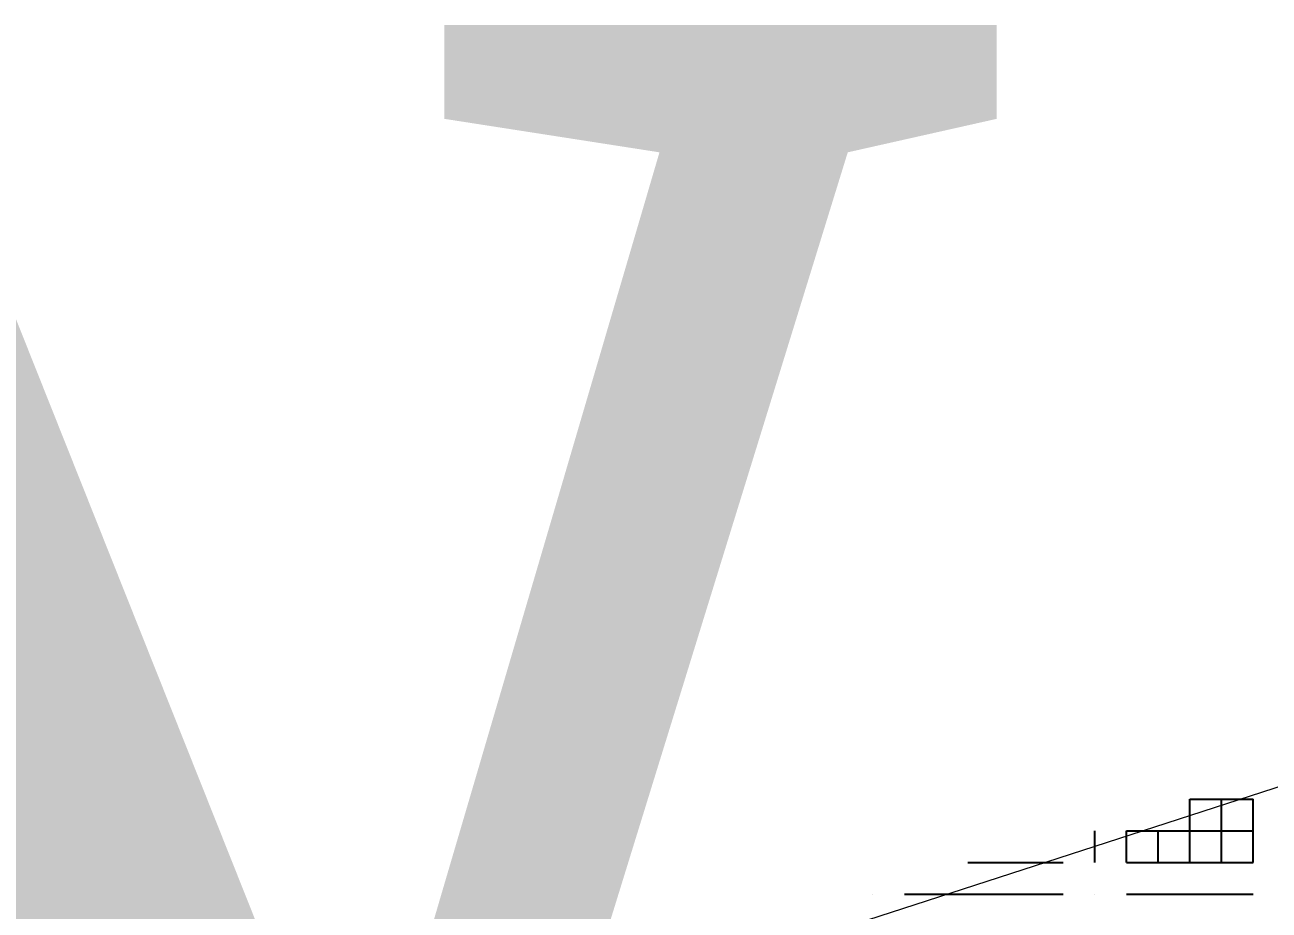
# Model space of a CAD drawing. Header units: millimetres. Extents: x 6 to 745025, y -1528 to 119936.
# Drawn here: x 175.581 to 177.243, y 110.017 to 111.199 of the extents above; entities that cross this region are included whole.
import ezdxf

# ---------------------------------------------------------------- set-up
doc = ezdxf.new("R2010")
doc.units = ezdxf.units.MM
doc.header["$MEASUREMENT"] = 0
doc.layers.get('0').update_dxf_attribs({"linetype": 'CONTINUOUS'})
doc.styles.add('Times New Roman$101H0', font='')
doc.styles.get('Times New Roman$101H0').set_extended_font_data('Times New Roman', bold=True)

msp = doc.modelspace()

# ---------------------------------------------------------------- linework, layer by layer
at = {"color": 0, "linetype": 'Continuous', "lineweight": 25, "true_color": 0x000005}
for p, q in [((177.1791, 110.1654), (177.2214, 110.1654)), ((177.1791, 110.1654), (177.2214, 110.1654)), ((177.2214, 110.1654), (177.2214, 110.1654)), ((177.2214, 110.1654), (177.2214, 110.1654)), ((177.2214, 110.1654), (177.2214, 110.1654)), ((177.0098, 110.1231), (177.0098, 110.1231)), ((177.0098, 110.1231), (177.0098, 110.1231)), ((177.0098, 110.0808), (177.0098, 110.1231)), ((177.0098, 110.0808), (177.0098, 110.1231)), ((177.0098, 110.0808), (177.0098, 110.1231)), ((177.0098, 110.0808), (177.0098, 110.1231)), ((177.0098, 110.0808), (177.0098, 110.1231)), ((177.0098, 110.0808), (177.0098, 110.1231)), ((177.0098, 110.0808), (177.0098, 110.1231)), ((177.0521, 110.0808), (177.0521, 110.1231)), ((177.0521, 110.0808), (177.0521, 110.1231)), ((177.0521, 110.0808), (177.0521, 110.1231)), ((177.0521, 110.0808), (177.0521, 110.1231)), ((177.0521, 110.0808), (177.0521, 110.1231)), ((177.0521, 110.0808), (177.0521, 110.1231)), ((177.0521, 110.0808), (177.0521, 110.1231)), ((177.0521, 110.0808), (177.0521, 110.1231)), ((177.0944, 110.0808), (177.0944, 110.1231)), ((177.0944, 110.0808), (177.0944, 110.1231)), ((177.0944, 110.0808), (177.0944, 110.1231)), ((177.0944, 110.0808), (177.0944, 110.1231)), ((177.0944, 110.0808), (177.0944, 110.1231)), ((177.0944, 110.0808), (177.0944, 110.1231)), ((177.0944, 110.0808), (177.0944, 110.1231)), ((176.8404, 110.0808), (176.8404, 110.0808)), ((176.8828, 110.0808), (176.8828, 110.0808)), ((176.8828, 110.0808), (176.8828, 110.0808)), ((176.8828, 110.0808), (176.8828, 110.0808)), ((176.8828, 110.0808), (176.8828, 110.0808)), ((176.8828, 110.0808), (176.8828, 110.0808)), ((176.8828, 110.0808), (176.8828, 110.0808)), ((176.8828, 110.0808), (176.8828, 110.0808)), ((176.9251, 110.0808), (176.9674, 110.0808)), ((176.9251, 110.0808), (176.9674, 110.0808)), ((176.9251, 110.0808), (176.9251, 110.0808)), ((176.9251, 110.0808), (176.9251, 110.0808)), ((176.9251, 110.0808), (176.9251, 110.0808)), ((176.9251, 110.0808), (176.9251, 110.0808)), ((176.9251, 110.0808), (176.9251, 110.0808)), ((176.9251, 110.0808), (176.9251, 110.0808)), ((176.9251, 110.0808), (176.9251, 110.0808)), ((176.9674, 110.0808), (176.9674, 110.0808)), ((176.9674, 110.0808), (176.9674, 110.0808)), ((176.9674, 110.0808), (176.9674, 110.0808)), ((176.9674, 110.0808), (176.9674, 110.0808)), ((176.9674, 110.0808), (176.9674, 110.0808)), ((176.9674, 110.0808), (176.9674, 110.0808)), ((176.9674, 110.0808), (176.9674, 110.0808)), ((176.9674, 110.0808), (176.9674, 110.0808)), ((176.9674, 110.0808), (176.9674, 110.0808)), ((176.9674, 110.0808), (176.9674, 110.0808)), ((177.0098, 110.0808), (177.0098, 110.0808)), ((177.0098, 110.0808), (177.0098, 110.0808)), ((177.0098, 110.0808), (177.0098, 110.0808)), ((177.0098, 110.0808), (177.0098, 110.0808)), ((177.0098, 110.0808), (177.0098, 110.0808)), ((177.0098, 110.0808), (177.0098, 110.0808)), ((177.0098, 110.0808), (177.0098, 110.0808)), ((177.0098, 110.0808), (177.0098, 110.0808)), ((176.7134, 110.0384), (176.7134, 110.0384)), ((176.7558, 110.0384), (176.7558, 110.0384)), ((176.7558, 110.0384), (176.7558, 110.0384)), ((176.7558, 110.0384), (176.7558, 110.0384)), ((176.7558, 110.0384), (176.7558, 110.0384)), ((176.7558, 110.0384), (176.7558, 110.0384)), ((176.7558, 110.0384), (176.7558, 110.0384)), ((176.7558, 110.0384), (176.7558, 110.0384)), ((176.7558, 110.0384), (176.7558, 110.0384)), ((176.7981, 110.0384), (176.7981, 110.0384)), ((176.7981, 110.0384), (176.7981, 110.0384)), ((176.7981, 110.0384), (176.7981, 110.0384)), ((176.7981, 110.0384), (176.7981, 110.0384)), ((176.7981, 110.0384), (176.7981, 110.0384)), ((176.7981, 110.0384), (176.7981, 110.0384)), ((176.7981, 110.0384), (176.7981, 110.0384)), ((176.8404, 110.0384), (176.8404, 110.0384)), ((176.8404, 110.0384), (176.8404, 110.0384)), ((176.8404, 110.0384), (176.8404, 110.0384)), ((176.8404, 110.0384), (176.8404, 110.0384)), ((176.8404, 110.0384), (176.8404, 110.0384)), ((176.8404, 110.0384), (176.8404, 110.0384)), ((176.8404, 110.0384), (176.8404, 110.0384)), ((176.8828, 110.0384), (176.8828, 110.0384)), ((176.8828, 110.0384), (176.8828, 110.0384)), ((176.8828, 110.0384), (176.8828, 110.0384)), ((176.8828, 110.0384), (176.8828, 110.0384)), ((176.8828, 110.0384), (176.8828, 110.0384)), ((176.8828, 110.0384), (176.8828, 110.0384)), ((176.8828, 110.0384), (176.8828, 110.0384)), ((176.9251, 110.0384), (176.9251, 110.0384)), ((176.9251, 110.0384), (176.9251, 110.0384)), ((176.9251, 110.0384), (176.9251, 110.0384)), ((176.9251, 110.0384), (176.9251, 110.0384)), ((176.9251, 110.0384), (176.9251, 110.0384)), ((176.9251, 110.0384), (176.9251, 110.0384)), ((176.9251, 110.0384), (176.9251, 110.0384)), ((176.9674, 110.0384), (176.9674, 110.0384)), ((176.9674, 110.0384), (176.9674, 110.0384)), ((176.9674, 110.0384), (176.9674, 110.0384)), ((176.9674, 110.0384), (176.9674, 110.0384)), ((176.9674, 110.0384), (176.9674, 110.0384)), ((176.9674, 110.0384), (176.9674, 110.0384)), ((176.9674, 110.0384), (176.9674, 110.0384)), ((177.0098, 110.0384), (177.0098, 110.0384)), ((177.0098, 110.0384), (177.0098, 110.0384)), ((177.0098, 110.0384), (177.0098, 110.0384)), ((177.0098, 110.0384), (177.0098, 110.0384)), ((177.0098, 110.0384), (177.0098, 110.0384)), ((177.0098, 110.0384), (177.0098, 110.0384)), ((177.0098, 110.0384), (177.0098, 110.0384)), ((177.0098, 110.0384), (177.0098, 110.0384)), ((177.0098, 110.0384), (177.0098, 110.0384)), ((177.0098, 110.0384), (177.0098, 110.0384)), ((177.0098, 110.0384), (177.0098, 110.0384)), ((177.0098, 110.0384), (177.0098, 110.0384)), ((177.0098, 110.0384), (177.0098, 110.0384)), ((177.0098, 110.0384), (177.0098, 110.0384)), ((177.0521, 110.0384), (177.0521, 110.0384)), ((177.0521, 110.0384), (177.0521, 110.0384)), ((177.0521, 110.0384), (177.0521, 110.0384)), ((177.0521, 110.0384), (177.0521, 110.0384)), ((177.0521, 110.0384), (177.0521, 110.0384)), ((177.0521, 110.0384), (177.0521, 110.0384)), ((177.0521, 110.0384), (177.0521, 110.0384)), ((177.0521, 110.0384), (177.0521, 110.0384)), ((177.0944, 110.0384), (177.0944, 110.0384)), ((177.0944, 110.0384), (177.0944, 110.0384)), ((177.0944, 110.0384), (177.0944, 110.0384)), ((177.0944, 110.0384), (177.0944, 110.0384)), ((177.0944, 110.0384), (177.0944, 110.0384)), ((177.0944, 110.0384), (177.0944, 110.0384)), ((177.0944, 110.0384), (177.0944, 110.0384)), ((177.1368, 110.0384), (177.1368, 110.0384)), ((177.1368, 110.0384), (177.1368, 110.0384)), ((177.1368, 110.0384), (177.1368, 110.0384)), ((177.1368, 110.0384), (177.1368, 110.0384)), ((177.1368, 110.0384), (177.1368, 110.0384)), ((177.1368, 110.0384), (177.1368, 110.0384)), ((177.1368, 110.0384), (177.1368, 110.0384)), ((177.1791, 110.0384), (177.1791, 110.0384)), ((177.1791, 110.0384), (177.1791, 110.0384)), ((177.1791, 110.0384), (177.1791, 110.0384)), ((177.1791, 110.0384), (177.1791, 110.0384)), ((177.1791, 110.0384), (177.1791, 110.0384)), ((177.1791, 110.0384), (177.1791, 110.0384)), ((177.1791, 110.0384), (177.1791, 110.0384)), ((177.2214, 110.0384), (177.2214, 110.0384)), ((177.2214, 110.0384), (177.2214, 110.0384)), ((177.2214, 110.0384), (177.2214, 110.0384)), ((177.2214, 110.0384), (177.2214, 110.0384)), ((177.2214, 110.0384), (177.2214, 110.0384)), ((177.2214, 110.0384), (177.2214, 110.0384)), ((177.2214, 110.0384), (177.2214, 110.0384))]:
    msp.add_line(p, q, dxfattribs=at)
at = {"color": 0, "linetype": 'Continuous', "lineweight": 18, "true_color": 0x000003}
msp.add_lwpolyline([(179.2958, 110.8428), (176.2901, 109.8691), (179.2958, 108.8954)], dxfattribs=at)
at = {"color": 0, "linetype": 'Continuous', "lineweight": 25, "true_color": 0x000005}
for points in [[(177.1368, 110.1654), (177.1791, 110.1654), (177.2214, 110.1654)], [(177.1368, 110.1654), (177.1791, 110.1654), (177.2214, 110.1654)], [(177.1368, 110.0808), (177.1368, 110.1231), (177.1368, 110.1654)], [(177.1368, 110.0808), (177.1368, 110.1231), (177.1368, 110.1654)], [(177.1368, 110.0808), (177.1368, 110.1231), (177.1368, 110.1654)], [(177.1368, 110.0808), (177.1368, 110.1231), (177.1368, 110.1654)], [(177.1368, 110.0808), (177.1368, 110.1231), (177.1368, 110.1654)], [(177.1368, 110.0808), (177.1368, 110.1231), (177.1368, 110.1654)], [(177.1368, 110.0808), (177.1368, 110.1231), (177.1368, 110.1654)], [(177.1791, 110.0808), (177.1791, 110.1231), (177.1791, 110.1654)], [(177.1791, 110.0808), (177.1791, 110.1231), (177.1791, 110.1654)], [(177.1791, 110.0808), (177.1791, 110.1231), (177.1791, 110.1654)], [(177.1791, 110.0808), (177.1791, 110.1231), (177.1791, 110.1654)], [(177.1791, 110.0808), (177.1791, 110.1231), (177.1791, 110.1654)], [(177.1791, 110.0808), (177.1791, 110.1231), (177.1791, 110.1654)], [(177.1791, 110.0808), (177.1791, 110.1231), (177.1791, 110.1654)], [(177.2214, 110.0808), (177.2214, 110.1231), (177.2214, 110.1654)], [(177.2214, 110.0808), (177.2214, 110.1231), (177.2214, 110.1654)], [(177.2214, 110.0808), (177.2214, 110.1231), (177.2214, 110.1654)], [(177.2214, 110.0808), (177.2214, 110.1231), (177.2214, 110.1654)], [(177.2214, 110.0808), (177.2214, 110.1231), (177.2214, 110.1654)], [(177.2214, 110.0808), (177.2214, 110.1231), (177.2214, 110.1654)], [(177.2214, 110.0808), (177.2214, 110.1231), (177.2214, 110.1654)], [(177.0521, 110.1231), (177.0944, 110.1231), (177.1368, 110.1231), (177.1791, 110.1231), (177.2214, 110.1231)], [(177.0521, 110.1231), (177.0944, 110.1231), (177.1368, 110.1231), (177.1791, 110.1231), (177.2214, 110.1231)], [(177.0521, 110.1231), (177.0944, 110.1231), (177.1368, 110.1231), (177.1791, 110.1231), (177.2214, 110.1231)], [(177.0521, 110.1231), (177.0944, 110.1231), (177.1368, 110.1231), (177.1791, 110.1231), (177.2214, 110.1231)], [(177.0944, 110.1231), (177.1368, 110.1231), (177.1791, 110.1231), (177.2214, 110.1231)], [(177.0944, 110.1231), (177.1368, 110.1231), (177.1791, 110.1231), (177.2214, 110.1231)], [(177.0944, 110.1231), (177.1368, 110.1231), (177.1791, 110.1231), (177.2214, 110.1231)], [(176.8404, 110.0808), (176.8828, 110.0808), (176.9251, 110.0808), (176.9674, 110.0808)], [(176.8828, 110.0808), (176.9251, 110.0808), (176.9674, 110.0808)], [(176.8828, 110.0808), (176.9251, 110.0808), (176.9674, 110.0808)], [(177.0521, 110.0808), (177.0944, 110.0808), (177.1368, 110.0808), (177.1791, 110.0808), (177.2214, 110.0808)], [(177.0521, 110.0808), (177.0944, 110.0808), (177.1368, 110.0808), (177.1791, 110.0808), (177.2214, 110.0808)], [(177.0521, 110.0808), (177.0944, 110.0808), (177.1368, 110.0808), (177.1791, 110.0808), (177.2214, 110.0808)], [(177.0521, 110.0808), (177.0944, 110.0808), (177.1368, 110.0808), (177.1791, 110.0808), (177.2214, 110.0808)], [(177.0521, 110.0808), (177.0944, 110.0808), (177.1368, 110.0808), (177.1791, 110.0808), (177.2214, 110.0808)], [(177.0521, 110.0808), (177.0944, 110.0808), (177.1368, 110.0808), (177.1791, 110.0808), (177.2214, 110.0808)], [(177.0521, 110.0808), (177.0944, 110.0808), (177.1368, 110.0808), (177.1791, 110.0808), (177.2214, 110.0808)], [(177.0521, 110.0808), (177.0944, 110.0808), (177.1368, 110.0808), (177.1791, 110.0808), (177.2214, 110.0808)], [(176.7558, 110.0384), (176.7981, 110.0384), (176.8404, 110.0384), (176.8828, 110.0384), (176.9251, 110.0384), (176.9674, 110.0384)], [(176.7558, 110.0384), (176.7981, 110.0384), (176.8404, 110.0384), (176.8828, 110.0384), (176.9251, 110.0384), (176.9674, 110.0384)], [(176.7558, 110.0384), (176.7981, 110.0384), (176.8404, 110.0384), (176.8828, 110.0384), (176.9251, 110.0384), (176.9674, 110.0384)], [(176.7981, 110.0384), (176.8404, 110.0384), (176.8828, 110.0384), (176.9251, 110.0384), (176.9674, 110.0384)], [(176.7981, 110.0384), (176.8404, 110.0384), (176.8828, 110.0384), (176.9251, 110.0384), (176.9674, 110.0384)], [(176.8404, 110.0384), (176.8828, 110.0384), (176.9251, 110.0384), (176.9674, 110.0384)], [(176.8404, 110.0384), (176.8828, 110.0384), (176.9251, 110.0384), (176.9674, 110.0384)], [(177.0521, 110.0384), (177.0944, 110.0384), (177.1368, 110.0384), (177.1791, 110.0384), (177.2214, 110.0384)], [(177.0521, 110.0384), (177.0944, 110.0384), (177.1368, 110.0384), (177.1791, 110.0384), (177.2214, 110.0384)], [(177.0521, 110.0384), (177.0944, 110.0384), (177.1368, 110.0384), (177.1791, 110.0384), (177.2214, 110.0384)], [(177.0521, 110.0384), (177.0944, 110.0384), (177.1368, 110.0384), (177.1791, 110.0384), (177.2214, 110.0384)], [(177.0521, 110.0384), (177.0944, 110.0384), (177.1368, 110.0384), (177.1791, 110.0384), (177.2214, 110.0384)], [(177.0521, 110.0384), (177.0944, 110.0384), (177.1368, 110.0384), (177.1791, 110.0384), (177.2214, 110.0384)], [(177.0521, 110.0384), (177.0944, 110.0384), (177.1368, 110.0384), (177.1791, 110.0384), (177.2214, 110.0384)]]:
    msp.add_lwpolyline(points, dxfattribs=at)

# ---------------------------------------------------------------- texts
at = {"color": 0, "true_color": 0x000001, "style": 'Times New Roman$101H0'}
msp.add_text('W', height=2.3035, dxfattribs=at).set_placement((173.4538, 108.8954))

doc.saveas('drawing.dxf')
